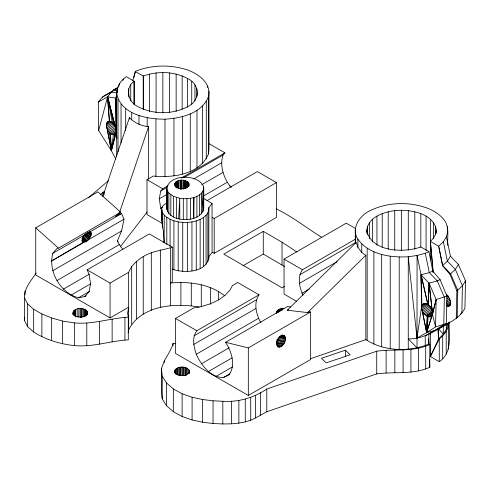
<?xml version="1.0" encoding="UTF-8"?>
<svg xmlns="http://www.w3.org/2000/svg" width="490" height="490" viewBox="0 0 490 490"><rect width="100%" height="100%" fill="white"/><g stroke="black" fill="none" stroke-linecap="round" stroke-linejoin="round"><path stroke-width="0.73" d="M224.573 295.678C209.426 283.888 189.128 281.291 170.496 283.024L172.29 281.989L172.29 247.15C162.76 250.286 152.053 251.015 143.227 256.607C137.016 260.392 131.357 265.433 128.65 272.348L128.65 307.181L127.621 313.184L128.3 317.165L128.306 339.876C110.262 340.832 92.696 347.367 74.449 345.609C60.08 344.06 45.907 339.784 33.651 332.006L33.681 309.306L27.667 303.996L24.537 297.951C23.93 288.316 31.182 280.605 36.193 273.077M41.87 336.667L41.895 313.961L33.681 309.306M51.652 340.691L51.671 317.986L41.895 313.961M62.622 343.796L62.634 321.085L51.671 317.986M74.449 345.609L74.456 322.898L62.634 321.085M87.11 314.935L87.11 311.15C83.422 306.961 72.153 307.377 72.961 314.574M104.101 194.475L104.101 191.455L100.223 194.824M128.135 332.875L128.65 329.874L128.65 307.181L110.066 317.912L35.745 275L35.745 227.813L97.969 191.884L120.687 212.237L58.463 248.161L57.036 248.436L52.773 253.342C47.879 271.399 60.362 293.014 78.449 297.804L84.819 296.566L86.142 295.801M148.55 179.083L148.55 126.708C141.481 125.942 134.321 122.904 129.458 117.6L102.814 196.423M175.849 343.649L172.97 343.484L172.792 345.168L168.879 353.039L164.285 360.934L161.443 368.688L161.412 391.375L162.214 398.811L166.435 405.665L173.319 411.643L182.115 416.482L192.086 419.967L202.597 422.233L213.046 423.501L222.821 423.966L231.433 423.826L238.875 423.133L245.27 421.908L250.733 420.187L255.523 417.97L266.805 411.753L376.737 373.888C394.37 371.469 413.119 374.881 429.797 367.249L429.785 344.55L428.94 344.066C408.905 352.181 384.246 351.52 365.84 339.619L365.84 255.272L361.767 252.466L357.896 247.236L356.248 242.366L287.312 310.219L307.604 312.589L309.619 311.756L310.538 311.983L310.538 359.55L248.314 395.473L175.506 353.437L175.506 318.445L193.734 307.922L201.274 306.599L210.486 303.757L218.552 299.935L225.18 295.274L230.104 289.957L232.389 285.603L237.73 282.522L259.032 294.821C253.238 303.181 256.27 314.549 260.894 322.781M164.248 242.838L163.384 231.403L161.651 220.255L161.694 207.331L163.507 205.206L166.196 203.24M162.214 398.811L162.245 376.118L161.443 368.688M161.951 210.835L161.694 207.331L161.651 210.014L162.521 212.648L164.266 215.135L164.07 242.807M164.285 362.447L164.285 360.934M166.435 405.665L166.465 382.966L162.245 376.118M166.808 209.751L166.808 189.011C168.278 173.583 199.21 173.607 203.711 187.094L203.711 207.827C202.48 223.648 167.721 223.581 166.845 207.65L166.845 186.917M167.488 211.809L167.488 191.069L166.808 189.011M168.848 213.75L168.848 193.017L167.488 191.069M172.97 345.756L172.97 343.484M173.387 216.996L173.387 196.263L168.848 193.017M173.319 411.643L173.344 388.944L166.465 382.966M174.526 184.951C175.23 178.783 185.735 178.752 188.864 183.174L189.018 185.275M182.115 416.482L182.133 393.776L173.344 388.944M183.291 219.422L183.291 198.689L179.732 198.26L173.387 196.263M186.923 219.44L186.923 198.707C193.666 198.309 203.889 195.418 203.711 187.094M187.002 187.756L186.953 181.343M189.042 185.147L189.085 185.177C186.267 189.9 177.993 189.802 174.752 185.643L174.526 183.64M190.488 219.048L190.488 198.315M192.086 419.967L192.098 397.261L182.133 393.776M201.525 213.91L201.525 193.176L202.964 211.919L202.946 191.247M202.597 422.233L202.603 399.528L192.098 397.261M210.48 304.253L210.48 287.618M213.046 423.501L213.052 400.796L202.603 399.528M222.821 423.966L222.821 401.261L213.052 400.796M376.951 245.086L376.951 216.121C390.31 209.034 406.682 208.618 420.812 213.628C429.056 216.592 437.515 223.71 436.247 233.35M446.372 323.547L435.561 326.891L426.631 332.661L417.002 338.045L417.07 255.486L425.289 253.25L428.977 251.67L432.78 271.111L440.13 279.698L446.96 296.168L446.372 323.547C435.053 331.467 422.613 339.117 408.262 338.884L417.057 347.869L417.002 338.045L408.262 256.754C390.395 257.789 369.233 254.647 357.896 239.285C350.644 228.15 359.917 215.171 370.446 210.473C388.607 201.733 410.467 201.464 429.136 208.838C435.359 211.68 441.27 215.539 445.128 221.315C449.446 228.603 447.192 237.381 447.762 245.386M447.333 230.22L447.333 226.398M33.651 332.006L27.63 326.695L24.5 320.644L24.537 297.951M24.978 294.851L24.99 291.072M27.63 326.695L27.667 303.996M174.765 373.062L175.077 369.883C178.476 366.091 185.318 366.146 188.864 369.699L189.361 370.918L189.361 373.19M276.391 313.208L276.391 311.689C277.91 309.098 281.125 308.492 283.9 308.449M74.29 315.572L74.308 310.262M75.803 316.957L75.84 309.374M85.168 316.411L85.199 309.619M87.318 314.709L87.11 311.15M175.518 186.696L175.536 182.151M177.019 187.823L177.037 181.159M178.838 188.197L178.868 180.485M180.926 189.232L180.963 180.179M183.101 189.018L183.138 180.204M185.153 188.246L185.177 180.62M81.26 317.643L81.316 308.571M83.349 316.479L83.392 308.927M178.152 375.26L178.195 367.69M180.149 375.53L180.198 367.206M183.738 375.505L183.781 367.2M185.753 375.224L185.79 367.672M279.729 311.334L279.741 309.061M281.732 310.09L281.744 308.578M183.082 189.165L183.131 181.514M186.794 188.142L186.843 181.294M73.898 315.241L73.941 310.66M176.829 188.038L176.89 181.269M187.676 187.204L187.725 181.882M85.548 315.921L85.615 309.913M175.843 374.415L175.91 369.062M178.783 188.203L178.868 181.392M277.426 312.73L277.456 310.433M176.957 187.872L177.031 182.574M177.49 374.826L177.588 367.978M186.2 375.438L186.304 367.916M279.104 311.634L279.135 309.349M180.492 189.128L180.639 180.253M184.712 188.301L184.834 180.577M203.877 198.591L212.06 203.454L208.869 207.564C209.408 216.458 199.271 220.653 191.951 221.915C182.427 223.287 171.463 222.123 164.266 215.135M171.99 269.065C183.664 273.493 207.558 272.82 208.869 256.576L212.06 252.466L212.06 203.454M78.957 316.95L79.098 308.62M180.718 375.499L180.859 367.169M182.856 375.456L182.997 367.151M193.446 218.362L193.856 197.531L193.924 218.24M446.96 296.168L436.143 299.519L435.561 326.891L432.437 314.298L436.143 299.519L429.062 283.153L421.082 274.835L417.07 255.486L408.262 256.754L408.262 349.168M447.762 231.635L446.427 236.823L450.439 256.172L458.42 264.496L465.5 280.856L464.918 308.235C459.675 318.684 448.062 323.161 438.556 328.845L438.666 338.633L430.385 356.549L439.273 361.675C452.399 353.002 449.073 335.754 449.085 322.451M82.063 317.061L82.247 308.774M282.706 310.072L282.736 308.559M438.96 247.554L442.537 265.703L449.998 274.351L456.864 290.852L456.282 318.224L457.17 317.655L457.758 290.282L450.678 273.922L442.703 265.598L438.697 246.243L430.385 241.441L433.601 237.975L435.579 234.214L436.247 230.3M432.541 313.177C432.419 309.943 430.679 306.893 428.199 304.878L429.062 283.153L437.276 280.917L440.13 279.698M290.582 307.059L287.832 306.379L225.602 342.302C231.47 351.74 236.174 365.062 228.904 374.991L223.213 377.643C210.069 377.184 201.298 365.215 196.27 354.258C193.893 346.736 191.608 337.622 196.809 330.744L259.032 294.821M302.961 295.158C299.445 287.403 297.093 277.211 302.471 269.739L355.428 239.163M432.78 271.111L429.301 272.599L421.082 274.835L421.602 306.324C421.094 310.44 423.789 314.623 427.427 316.399L426.631 332.661L434.844 330.425L437.699 329.207M432.431 311.94L429.062 283.153L428.199 304.878M178.636 218.73L179.732 198.26L179.812 219.006M276.225 313.128L276.391 311.689M189.361 370.918C188.338 377.196 176.663 377.202 174.642 371.53L174.771 370.771M24.5 320.644L24.727 317.202M283.526 335.313C278.412 335.117 273.99 344.06 278.614 347.049C284.12 347.526 289.026 335.993 282.032 334.995M116.828 138.437L116.234 132.484L115.781 98.086L116.871 93.786M116.234 132.484C113.227 139.148 105.681 129.421 106.397 124.999C107.604 116.087 116.485 125.618 116.228 130.126L110.507 133.427L111.359 150.681L115.83 159.189M116.712 156.586L116.712 94.025C116.418 86.981 120.656 80.556 126.316 76.679L134.254 81.26L134.254 104.107M162.153 223.299L147 214.553L147 179.714L153.346 176.051C173.056 178.011 199.846 174.422 208.526 153.866L208.526 96.383C211.441 82.877 197.929 73.408 186.708 69.715C170.104 64.41 151.649 64.79 135.43 71.301L132.68 80.826M208.526 153.866L208.985 148.654L208.985 91.177M84.856 234.82C78.008 242.115 86.565 245.086 90.007 237.295C93.731 231.243 88.629 230.441 84.856 234.82L52.773 253.342M117.484 90.619L113.87 90.252L104.437 95.568L102.202 97.302L98.312 102.03L98.674 130.573L111.359 150.681L113.331 134.952L116.583 133.072M448.405 349.241L448.393 326.554L448.987 322.389M465.292 282.307L465.5 280.856L462.431 285.786L456.864 290.852M417.002 338.045L421.498 307.451L427.255 304.125M465.255 282.332L465.5 280.856M87.33 311.707L87.637 312.596C86.099 318.427 76.171 318.427 73.09 313.808L72.961 313.049M134.254 81.26C124.282 87.961 128.104 102.514 138.284 106.783C153.333 114.623 172.364 114.623 187.413 106.783C200.404 101.063 200.41 84.139 187.407 78.418C173.95 71.295 157.388 70.86 143.209 76.091L135.154 71.442M366.777 233.35C365.828 225.982 370.728 219.502 376.951 216.121M161.97 211.172L160.757 208.36L159.256 198.818L160.757 190.996L162.686 188.773L167.984 185.716M230.882 187.168C223.814 178.366 219.483 166.208 222.981 155.073L224.91 152.849L209.224 143.791M117.526 242.109L117.526 240.608L121.594 230.974L124.007 219.171L121.594 213.609L118.984 214.185L115.603 216.721L118.801 213.04M106.943 127.976L111.359 150.681L114.911 134.695M436.143 299.519L432.437 314.298L426.631 332.661L422.098 310.391M118.678 86.62L119.401 83.753M122.935 80.458L123.296 79.025M114.195 124.877L107.267 128.876L111.359 150.681L115.511 134.18M133.801 77.751L135.43 71.301M447.762 324.049C446.819 329.948 443.266 334.958 438.666 338.633L439.261 338.982L439.273 361.675M98.674 130.573L107.567 96.855L111.457 92.126L113.87 90.252M116.54 128.472L109.576 132.49L111.359 150.681L115.965 133.433M187.97 186.788L187.878 186.843M431.972 315.517L426.631 332.661L422.46 311.279L430.704 306.513M118.984 214.185L148.55 126.708M116.712 94.025C121.385 114.58 146.976 119.297 164.989 119.168C181.343 118.237 202.052 113.435 208.526 96.383M430.385 332.918L430.385 356.549L439.261 338.982L442.697 335.981L446.212 331.393L448.393 326.554M128.65 329.874C141.065 305.252 175.028 302.691 199.13 307.089M438.697 246.243L443.358 241.754L446.427 236.823M450.439 256.172L447.37 261.109L442.537 265.703M458.42 264.496L455.345 269.427L449.998 274.351M421.529 307.095L421.082 274.835L428.003 304.749C425.994 302.985 422.031 303.2 421.602 306.324L426.716 303.371M120.307 246.77L147.159 212.005M84.819 296.566L89.076 291.666L90.577 283.845L89.076 274.302L87.147 269.843L149.37 233.92L172.29 247.15M307.604 312.589L365.84 255.272M447.56 323.859L449.802 321.924M440.136 327.332L438.556 328.845L443.34 334.143L443.297 325.826M88.372 197.831L108.658 180.516M450.469 304.676L447.26 306.532C453.281 305.576 449.704 296.781 446.28 294.441M431.635 316.038L430.153 316.895L427.427 316.399M440.43 327.553L438.556 328.845L448.24 323.425M460.569 313.986L461.843 313.165L462.431 285.786L455.345 269.427L447.37 261.109L443.358 241.754M432.707 311.793L426.398 315.842L432.627 312.351M426.049 315.627L432.621 311.744M107.261 122.163L108.523 121.434M106.783 122.923L109.931 121.104M106.495 123.878L110.899 121.336M106.397 124.999L112.057 121.734M106.495 126.236L112.786 122.61M106.789 127.547L113.711 123.554M107.91 130.181L114.844 126.175L107.567 96.855L98.312 102.03M108.688 131.4L115.634 127.388M111.463 134.174L116.596 131.216M112.418 134.689L116.295 132.453M114.17 134.952L116.142 133.819M181.22 178.072L224.91 152.849M90.111 231.782L121.594 213.609M160.757 190.996L166.71 187.56M183.922 177.625L222.981 155.073M124.007 219.171L87.71 240.118L83.416 235.966M159.256 198.818L166.539 194.61M193.679 178.942L221.48 162.888M52.773 270.707L121.594 230.974M160.757 208.36L162.741 207.215M201.794 184.669L222.981 172.437M57.036 280.525L119.26 244.602L122.898 249.514M203.405 196.018L227.238 182.256M207.043 200.624L257.348 171.58L276.421 182.586L276.421 217.425L214.197 253.348L212.225 252.209M63.406 289.118L89.223 274.216M70.928 295.194L90.785 283.728M212.225 217.376L214.197 218.516L276.421 182.586M78.449 297.804L89.701 291.305M110.066 317.912L110.066 283.079L128.65 272.348M296.964 252.074L282.032 242.201L263.265 231.366L223.783 254.163L282.081 287.82L284.702 286.301M242.869 265.831L263.265 254.053L284.525 266.536M296.511 301.289L284.035 294.086L284.035 259.094L346.259 223.171L355.477 228.493M194.077 335.815L256.301 299.886M299.745 274.81L355.348 242.703M193.691 344.433L255.915 308.51M299.359 283.428L337.089 261.642M196.27 354.258L258.493 318.335M301.938 293.253L309.214 289.051M201.408 363.794L229.216 347.741M225.602 342.302L248.314 347.906L310.538 311.983M208.336 371.585L232.168 357.823M215.998 376.449L232.542 366.894M223.213 377.643L229.835 373.821M422.435 304.566L424.346 303.463M425.112 303.512L421.921 305.35L421.082 274.835L427.85 304.658M421.608 308.682L428.64 304.621M421.933 309.974L429.577 305.558M446.323 295.893L447.633 295.133M446.825 297.21L448.797 296.07M423.158 312.54L431.359 307.806M446.837 298.869L448.822 297.724M424.015 313.716L432.156 309.012M446.764 300.584L449.918 298.759M424.989 314.758L432.45 310.452M446.421 302.385L450.23 300.186M446.782 303.653L450.61 301.448M433.062 312.871L427.145 316.289L426.631 332.661L428.211 316.736L432.793 314.096M446.537 305.099L450.371 302.881M446.917 305.938L450.763 303.72M429.222 316.944L432.48 315.064M430.153 316.895L432.1 315.768M448.166 306.495L450.096 305.38M448.963 306.201L450.249 305.454M118.151 87.41L113.092 90.234L117.643 87.728M102.202 97.302L111.457 92.126L116.687 92.91M222.821 401.261C238.507 402.333 253.808 397.751 266.787 389.054L376.73 351.189C394.364 348.77 413.113 352.188 429.785 344.55M183.603 188.485L182.648 188.638M287.312 310.219L288.647 309.668M114.342 89.578L115.756 89.088M310.342 358.772L365.84 339.619M345.413 350.191L321.422 358.288L326.168 362.882L350.16 354.785L345.413 350.191L345.413 356.242M119.26 212.513L120.687 212.237M74.456 322.898C92.696 324.656 110.262 318.12 128.3 317.165M183.291 198.689L186.923 198.707M109.276 121.324L107.567 96.855L115.781 98.086L115.946 128.815M280.158 336.305L285.321 337.347L280.213 336.079M278.951 337.243L285.492 338.627L279.086 336.906M276.783 340.354L284.745 342.032L276.868 339.711M276.336 342.688L283.526 344.213L276.366 342.645M281.824 335.46L284.745 336.085L281.811 335.454M281.977 335.111L284.2 335.589M277.934 338.112L285.407 339.717M277.812 339.288L285.156 340.869M276.323 341.463L284.2 343.159M276.299 343.76L282.761 345.144M276.899 344.85L281.934 345.928M276.758 345.603L281.07 346.528M277.334 346.308L280.207 346.926M277.94 346.791L279.38 347.098M280.819 335.834L285.156 336.777M279.478 336.342L285.407 337.635M276.25 208.85C292.389 216.617 306.44 227.881 321.618 237.264M428.977 251.67L420.824 246.966C404.054 253.067 371.089 252.215 366.777 230.3M147 179.714L162.686 188.773M284.035 259.094L302.471 269.739M175.506 318.445L196.809 330.744M87.147 269.843L110.066 283.079M229.761 185.937L231.648 187.033M429.16 333.396L430.392 334.266M35.745 227.813L58.463 248.161M86.13 233.669L90.007 237.295L86.173 233.583M82.779 238.514L86.069 241.631L82.296 237.969M87.728 232.138L90.969 235.274M81.971 240.902L83.067 241.968L81.983 240.909M89.59 231.268L91.207 232.836M89.162 231.476L91.293 233.546M89.027 232.266L91.207 234.385M87.336 233.203L90.54 236.321M84.96 234.128L89.296 238.348L85.205 234.061M83.147 237.35L86.908 241.013L82.835 236.609M82.155 240.039L84.298 242.121L51.279 261.158L83.606 242.134L81.989 240.566M87.704 232.217L90.932 235.371M81.928 238.875L85.15 242.011L82.051 238.814M84.182 235.139L88.482 239.341L84.372 234.851M117.526 240.608L119.26 244.602M109.552 121.324L107.567 96.855L115.799 128.386M112.375 122.849L107.567 96.855L115.487 127.467M107.567 96.855L114.133 124.913M425.289 253.25L429.301 272.599L437.276 280.917L444.363 297.283L443.775 324.656L434.844 330.425L425.222 335.809L425.271 345.634M429.062 283.153L432.125 310.636M116.295 131.718L116.865 137.678M433.227 271.846L430.385 241.441L433.038 272.575M437.827 328.766L438.666 338.633M428.499 338.755L428.94 344.066L428.824 334.266M110.109 132.998L111.359 150.681M429.491 359.023L429.797 367.249M117.294 92.616L117.171 88.819L117.171 92.628M161.871 219.667L161.651 210.014L161.651 220.255M174.612 184.167L174.642 185.679L174.605 183.444M280.807 308.78L280.831 311.046M184.883 367.433L184.969 375.775M179.26 367.408L179.352 375.708M181.318 180.173L181.398 189.195M84.39 309.282L84.464 316.877M177.325 181.043L177.374 187.774M75.117 309.766L75.172 316.54M185.477 180.73L185.532 188.264M184.822 181.496L184.865 188.338M180.626 180.877L180.675 189.189M80.654 308.535L80.703 317.612M77.8 308.767L77.849 317.079M189.128 371.861L189.134 373.349M73.188 311.707L73.2 314.702M446.212 331.393L446.225 354.086M442.697 335.981L442.703 358.674M425.706 346.24L425.712 368.933M418.521 348.2L418.527 370.899M276.623 311.254L276.623 312.761M266.787 389.054L266.805 411.753M260.521 392.49L260.539 415.189M255.511 395.271L255.523 417.97M250.721 397.488L250.733 420.187M245.263 399.209L245.27 421.908M238.869 400.428L238.875 423.133M175.077 369.883L175.077 372.896M174.575 183.909L174.575 185.41M124.932 317.226L124.932 339.938M112.13 319.137L112.143 341.849M99.397 321.495L99.409 344.201M87.637 312.596L87.637 314.115M446.359 323.872L446.359 329.115M435.579 226.386L435.579 234.771M433.601 222.625L433.601 238.63M430.392 219.159L430.385 259.737M426.073 216.121L426.073 250.421M420.812 213.628L420.812 247.168M414.81 211.772L414.81 249.122M410.932 349.395L410.932 372.094M408.286 210.633L408.286 250.274M403.074 349.885L403.074 372.584M401.512 210.247L401.512 250.647M399.197 257.005L399.197 349.419M394.854 350.044L394.854 372.743M394.738 210.633L394.738 250.274M390.212 256.233L390.212 348.647M388.221 211.772L388.221 249.122M386.12 350.326L386.126 373.025M382.218 213.628L382.218 247.168M381.673 254.463L381.673 346.877M376.73 351.189L376.737 373.888M373.888 251.762L373.888 344.182M372.633 219.159L372.633 242.029M369.423 222.625L369.423 238.636M367.445 226.392L367.445 234.777M367.169 248.24L367.169 340.654M361.767 244.026L361.767 252.466M357.896 239.285L357.896 247.236M355.691 234.202L355.691 243.389M355.262 228.965L355.262 243.512M282.032 242.201L282.032 264.894M278.326 309.686L278.326 312.712M263.265 231.366L263.265 254.053M248.314 347.906L248.314 395.473M231.427 401.12L231.433 423.826M218.552 291.44L218.552 299.757M214.197 218.516L214.197 253.348M208.869 207.564L208.832 259.259M207.889 212.874L207.889 261.887M207.686 86.013L207.686 87.545M206.296 101.448L206.296 158.932M206.07 215.343L206.07 264.355M203.681 189.195L203.681 209.928M203.454 217.56L203.454 266.578M202.407 106.177L202.407 163.66M201.274 284.77L201.274 306.703M200.141 219.44L200.141 268.459M199.479 194.91L199.479 215.643M197.586 92.598L197.586 94.882M196.986 110.379L196.986 167.862M196.913 88.69L196.913 97.069M196.894 196.38L196.894 217.113M196.257 220.91L196.257 269.929M194.94 84.923L194.94 100.922M191.951 221.915L191.951 270.933M191.731 81.456L191.731 104.309M191.278 283.024L191.278 305.711M190.261 113.901L190.267 171.384M188.864 183.174L188.864 186.231M188.864 369.699L188.864 373.484M187.964 182.035L187.964 186.617M187.407 78.418L187.407 107.365M187.388 222.417L187.388 271.436M187.26 368.315L187.26 374.36M182.739 222.393L182.739 271.411M182.482 116.602L182.482 174.085M182.145 75.925L182.145 109.442M182.017 367.059L182.017 375.377M180.89 282.43L180.89 305.123M178.189 221.854L178.189 270.866M176.78 368.315L176.78 374.36M176.394 197.446L176.394 218.179M176.143 74.076L176.143 111.395M175.647 182.035L175.647 187.278M173.956 118.384L173.956 175.867M173.913 220.8L173.913 269.819M170.845 194.769L170.845 215.502M170.496 248.185L170.502 305.711M170.067 219.293L170.067 246.439M169.626 72.93L169.626 112.535M166.814 217.382L166.814 244.528M164.989 119.168L164.989 176.651M162.852 72.544L162.852 112.914M162.521 212.648L162.521 227.587M160.506 249.937L160.506 307.463M156.077 72.93L156.077 112.541M155.949 118.941L155.949 176.425M151.3 252.779L151.3 310.305M149.554 74.076L149.554 111.395M147.172 117.692L147.172 126.683M143.552 75.925L143.552 109.442M143.209 76.091L143.209 109.601M143.227 256.607L143.227 314.127M138.995 115.487L138.995 124.368M136.606 261.262L136.606 318.788M133.972 81.463L133.972 104.309M131.737 112.4L131.737 119.964M131.681 266.585L131.681 324.104M130.757 84.923L130.757 100.922M129.458 117.6L129.458 119.131M128.784 88.69L128.784 97.069M125.673 108.553L125.673 130.677M121.042 104.088L121.042 143M118.01 99.188L118.01 151.827M102.869 192.147L102.869 195.927M86.803 323.069L86.803 345.781M86.418 310.409L86.418 315.707M73.414 311.15L73.414 314.929M187.008 183.18L186.99 187.719L187.008 183.18M285.437 337.965L279.508 336.593L285.437 337.965"/></g></svg>
